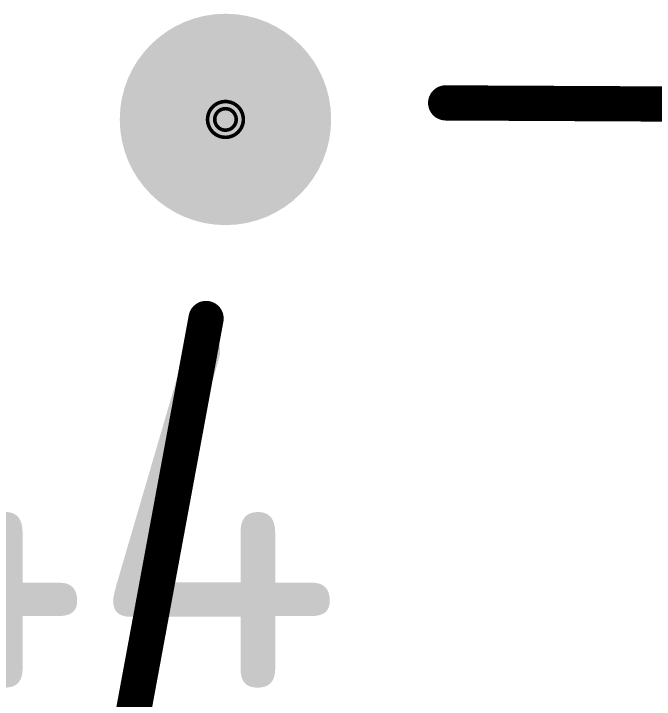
# Model space of a CAD drawing. Header units: millimetres. Extents: x 3219 to 51106, y -14166 to 2063.
# Drawn here: x 5562.37 to 5571.46, y 1957.2 to 1966.93 of the extents above; entities that cross this region are included whole.
import ezdxf

# ---------------------------------------------------------------- set-up
doc = ezdxf.new("R2010")
doc.units = ezdxf.units.MM
doc.layers.get('0').update_dxf_attribs({"lineweight": 53})
for name, color, linetype in [('Bottom Layer', 5, 'Continuous'), ('Drill Drawing', 1, 'Continuous'), ('Multi-Layer', 9, 'Continuous'), ('Top Layer', 1, 'Continuous'), ('Top Overlay', 2, 'Continuous')]:
    doc.layers.add(name, color=color, linetype=linetype)
doc.styles.add('GOST type B', font='GOST_B.TTF', dxfattribs={"height": 3.5})

# ---------------------------------------------------------------- blocks, each defined once
blk = doc.blocks.new('_______301421_021_36')
at = {"layer": 'Bottom Layer'}
h = blk.add_hatch(color=5, dxfattribs=at)
edge = h.paths.add_edge_path()
edge.add_arc((0, 0), 1.5, 0, 360)
at = {"layer": 'Multi-Layer'}
h = blk.add_hatch(color=9, dxfattribs=at)
edge = h.paths.add_edge_path()
edge.add_arc((0, 0), 1.5, 0, 360)
at = {"layer": 'Top Layer'}
h = blk.add_hatch(color=1, dxfattribs=at)
edge = h.paths.add_edge_path()
edge.add_arc((0, 0), 1.5, 0, 360)

msp = doc.modelspace()

# ---------------------------------------------------------------- linework, layer by layer
at = {"layer": 'Drill Drawing'}
for points in [[(5565.6325, 1965.4331, 0.0508, 0.0508, 1), (5565.1245, 1965.4331, 0.0508, 0.0508, 1)], [(5565.5309, 1965.4331, 0.0508, 0.0508, 1), (5565.2261, 1965.4331, 0.0508, 0.0508, 1)], [(5565.1118, 1965.4331, 0.0254, 0.0254, 1), (5565.1372, 1965.4331, 0.0254, 0.0254, 1)], [(5565.2134, 1965.4331, 0.0254, 0.0254, 1), (5565.2388, 1965.4331, 0.0254, 0.0254, 1)], [(5565.5182, 1965.4331, 0.0254, 0.0254, 1), (5565.5436, 1965.4331, 0.0254, 0.0254, 1)], [(5565.6198, 1965.4331, 0.0254, 0.0254, 1), (5565.6452, 1965.4331, 0.0254, 0.0254, 1)]]:
    msp.add_lwpolyline(points, format="xyseb", close=True, dxfattribs=at)
at = {"layer": 'Top Overlay'}
for points in [[(5568.5033, 1965.6677, 0.5, 0.5, 0), (5580.3035, 1965.6081, 0.5, 0.5, 0)], [(5562.9785, 1951.1081, 0.5, 0.5, 0), (5565.1035, 1962.6081, 0.5, 0.5, 0)]]:
    msp.add_lwpolyline(points, format="xyseb", dxfattribs=at)
for points in [[(5568.3783, 1965.6677, 0.25, 0.25, 1), (5568.6283, 1965.6677, 0.25, 0.25, 1)], [(5564.9785, 1962.6081, 0.25, 0.25, 1), (5565.2285, 1962.6081, 0.25, 0.25, 1)]]:
    msp.add_lwpolyline(points, format="xyseb", close=True, dxfattribs=at)

# ---------------------------------------------------------------- block references
msp.add_blockref('_______301421_021_36', (5565.3785, 1965.4331))

# ---------------------------------------------------------------- texts
at = {"layer": 'Top Overlay', "style": 'GOST type B'}
msp.add_text('687245.044', height=5, dxfattribs=at).set_placement((5534.4785, 1957.3581))

doc.saveas('drawing.dxf')
